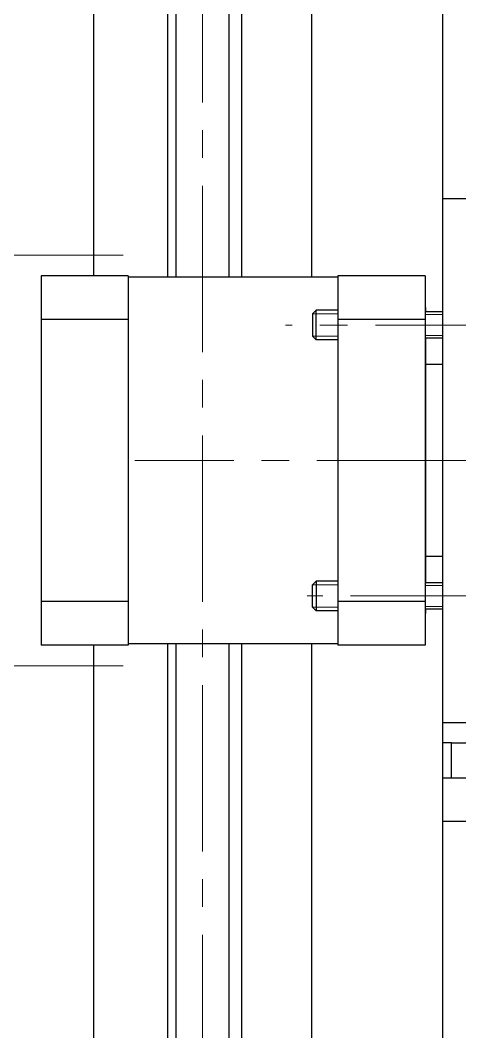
# Model space of a CAD drawing. Header units: millimetres. Extents: x 587 to 10361, y -8386 to 1488.
# Drawn here: x 8396.9 to 8447.2, y -6335 to -6219.2 of the extents above; entities that cross this region are included whole.
import ezdxf

# ---------------------------------------------------------------- set-up
doc = ezdxf.new("R2010")
doc.units = ezdxf.units.MM
doc.linetypes.add('ACAD_ISO10W100', pattern=[18, 12, -3, 0, -3])
doc.linetypes.add('CENTER2', pattern=[28.575, 19.05, -3.175, 3.175, -3.175])
for name, color, linetype, lineweight in [('Cienka', 30, 'Continuous', 0), ('Gruba', 7, 'Continuous', 30), ('Symetria', 210, 'ACAD_ISO10W100', 0)]:
    doc.layers.add(name, color=color, linetype=linetype, lineweight=lineweight)

# ---------------------------------------------------------------- blocks, each defined once
blk = doc.blocks.new('*U461')
at = {"layer": 'Symetria', "color": 0, "linetype": 'CENTER2', "transparency": 16777216}
blk.add_line((12.36, 0), (-16.97, 0), dxfattribs=at)
blk = doc.blocks.new('*U475')
at = {"layer": 'Symetria', "color": 0, "linetype": 'CENTER2', "transparency": 16777216}
for p, q in [((0, 2.4), (0, 15.5)), ((-15.5, 0), (-2.4, 0)), ((2.4, 0), (15.5, 0)), ((0, -15.5), (0, -2.4))]:
    blk.add_line(p, q, dxfattribs=at)
at = {"layer": 'Symetria', "color": 0, "linetype": 'Continuous', "transparency": 16777216}
for p, q in [((0, -1.2), (0, 1.2)), ((-1.2, 0), (1.2, 0))]:
    blk.add_line(p, q, dxfattribs=at)
blk = doc.blocks.new('*U476')
at = {"layer": 'Symetria', "color": 0, "linetype": 'CENTER2', "transparency": 16777216}
for p, q in [((0, 2.4), (0, 15.5)), ((-15.5, 0), (-2.4, 0)), ((2.4, 0), (15.5, 0)), ((0, -15.5), (0, -2.4))]:
    blk.add_line(p, q, dxfattribs=at)
at = {"layer": 'Symetria', "color": 0, "linetype": 'Continuous', "transparency": 16777216}
for p, q in [((0, -1.2), (0, 1.2)), ((-1.2, 0), (1.2, 0))]:
    blk.add_line(p, q, dxfattribs=at)
blk = doc.blocks.new('*U477')
at = {"layer": 'Symetria', "color": 0, "linetype": 'CENTER2', "transparency": 16777216}
blk.add_line((9.5, 0), (-14.5, 0), dxfattribs=at)
blk = doc.blocks.new('*U478')
at = {"layer": 'Symetria', "color": 0, "linetype": 'CENTER2', "transparency": 16777216}
blk.add_line((4.242, 0), (-64.242, 0), dxfattribs=at)
blk = doc.blocks.new('*U485')
at = {"layer": 'Symetria', "color": 0, "linetype": 'CENTER2', "transparency": 16777216}
blk.add_line((0, 178.96), (0, -453.55), dxfattribs=at)

msp = doc.modelspace()

# ---------------------------------------------------------------- linework, layer by layer
at = {"layer": 'Cienka'}
for p, q in [((8430.355, -6252.854), (8433.245, -6252.854)), ((8445.245, -6252.938), (8443.245, -6252.938)), ((8430.355, -6255.42), (8433.245, -6255.42)), ((8443.245, -6255.336), (8445.245, -6255.336)), ((8430.355, -6283.854), (8433.245, -6283.854)), ((8445.245, -6283.938), (8443.245, -6283.938)), ((8443.245, -6286.336), (8445.245, -6286.336)), ((8430.355, -6286.42), (8433.245, -6286.42))]:
    msp.add_line(p, q, dxfattribs=at)
at = {"layer": 'Gruba'}
for p, q in [((8445.245, -6119.637), (8445.245, -6239.637)), ((8405.245, -6121.637), (8405.245, -6248.487)), ((8430.245, -6121.637), (8430.245, -6248.637)), ((8413.72, -6135.612), (8413.72, -6248.637)), ((8422.27, -6248.637), (8422.27, -6135.112)), ((8414.72, -6248.637), (8414.72, -6136.612)), ((8420.77, -6136.612), (8420.77, -6248.637)), ((8445.245, -6239.637), (8445.245, -6299.637)), ((8445.245, -6239.637), (8450.245, -6239.637)), ((8409.245, -6248.487), (8399.245, -6248.487)), ((8399.245, -6248.487), (8399.245, -6253.487)), ((8409.245, -6248.487), (8409.245, -6253.487)), ((8433.245, -6248.637), (8409.245, -6248.637)), ((8433.245, -6248.487), (8433.245, -6253.487)), ((8443.245, -6248.487), (8433.245, -6248.487)), ((8443.245, -6248.487), (8443.245, -6253.487)), ((8430.355, -6252.854), (8430.772, -6252.437)), ((8430.772, -6255.837), (8430.772, -6252.437)), ((8433.245, -6252.437), (8430.772, -6252.437)), ((8443.345, -6252.137), (8443.245, -6252.137)), ((8445.245, -6252.637), (8443.245, -6252.637)), ((8443.345, -6252.637), (8443.345, -6252.137)), ((8409.245, -6253.487), (8399.245, -6253.487)), ((8399.245, -6253.487), (8399.245, -6285.787)), ((8409.245, -6253.487), (8409.245, -6285.787)), ((8430.355, -6252.854), (8430.355, -6255.42)), ((8433.245, -6253.487), (8433.245, -6285.787)), ((8443.245, -6253.487), (8433.245, -6253.487)), ((8443.245, -6253.487), (8443.245, -6285.787)), ((8430.355, -6255.42), (8430.772, -6255.837)), ((8433.245, -6255.837), (8430.772, -6255.837)), ((8445.245, -6255.637), (8443.245, -6255.637)), ((8443.345, -6283.637), (8443.345, -6255.637)), ((8445.245, -6258.637), (8443.345, -6258.637)), ((8445.245, -6280.637), (8443.345, -6280.637)), ((8430.355, -6283.854), (8430.772, -6283.437)), ((8430.355, -6286.42), (8430.355, -6283.854)), ((8430.772, -6283.437), (8430.772, -6286.837)), ((8433.245, -6283.437), (8430.772, -6283.437)), ((8445.245, -6283.637), (8443.245, -6283.637)), ((8409.245, -6285.787), (8399.245, -6285.787)), ((8399.245, -6285.787), (8399.245, -6290.787)), ((8409.245, -6285.787), (8409.245, -6290.787)), ((8433.245, -6285.787), (8433.245, -6290.787)), ((8443.245, -6285.787), (8433.245, -6285.787)), ((8443.245, -6285.787), (8443.245, -6290.787)), ((8430.355, -6286.42), (8430.772, -6286.837)), ((8433.245, -6286.837), (8430.772, -6286.837)), ((8445.245, -6286.637), (8443.245, -6286.637)), ((8443.345, -6287.137), (8443.245, -6287.137)), ((8443.345, -6287.137), (8443.345, -6286.637)), ((8409.245, -6290.787), (8399.245, -6290.787)), ((8405.245, -6290.787), (8405.245, -6412.137)), ((8433.245, -6290.637), (8409.245, -6290.637)), ((8413.72, -6290.637), (8413.72, -6403.662)), ((8414.72, -6402.662), (8414.72, -6290.637)), ((8420.77, -6290.637), (8420.77, -6402.662)), ((8422.27, -6404.162), (8422.27, -6290.637)), ((8430.245, -6290.637), (8430.245, -6412.137)), ((8443.245, -6290.787), (8433.245, -6290.787)), ((8445.245, -6299.637), (8450.245, -6299.637)), ((8445.245, -6299.637), (8445.245, -6417.637)), ((8446.278, -6301.962), (8445.245, -6301.962)), ((8446.278, -6305.962), (8446.278, -6301.962)), ((8446.278, -6301.962), (8447.916, -6301.962)), ((8445.245, -6305.962), (8446.278, -6305.962)), ((8446.278, -6305.962), (8447.916, -6305.962)), ((8469.034, -6310.962), (8445.245, -6310.962))]:
    msp.add_line(p, q, dxfattribs=at)

# ---------------------------------------------------------------- block references
at = {"layer": 'Symetria', "linetype": 'CENTER2'}
for name, p in [('*U485', (8417.745, -6102.825)), ('*U475', (8393.156, -6246.154)), ('*U461', (8444.245, -6254.137)), ('*U478', (8474.245, -6269.637)), ('*U476', (8393.156, -6293.12)), ('*U477', (8444.245, -6285.137))]:
    msp.add_blockref(name, p, dxfattribs=at)

doc.saveas('drawing.dxf')
